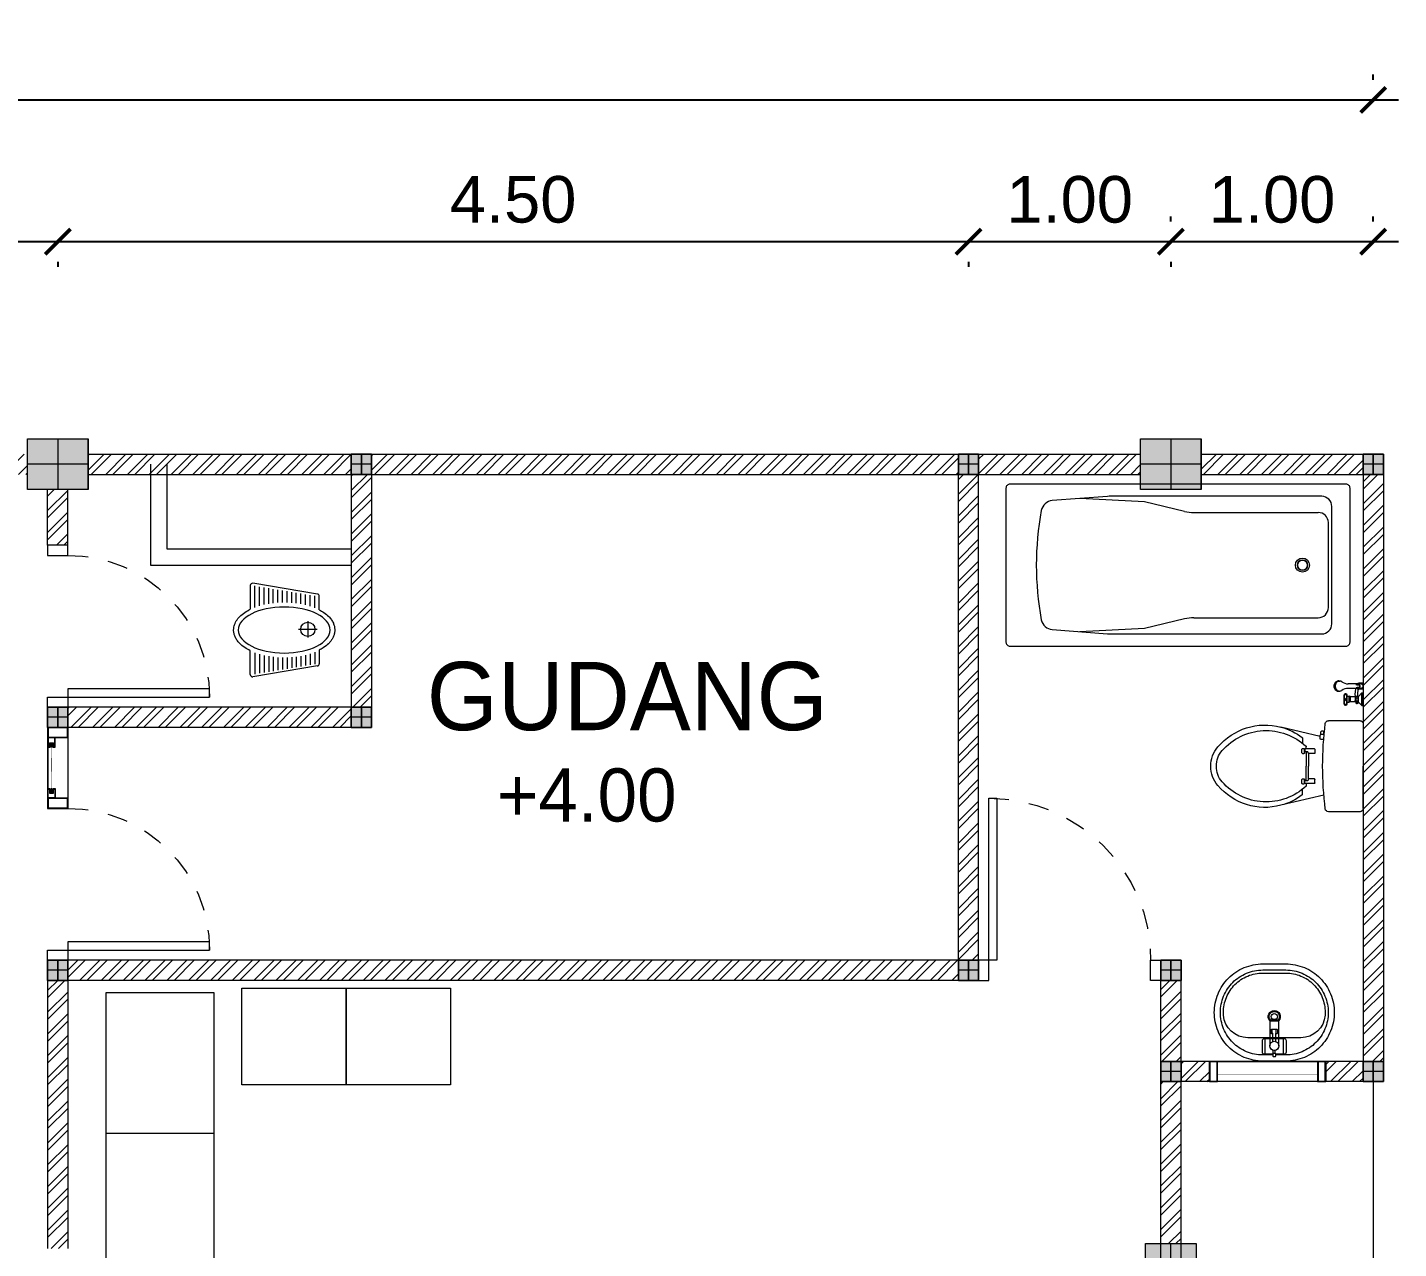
# Model space of a CAD drawing. Header units: millimetres. Extents: x -667 to -468, y -723 to -475.
# Drawn here: x -534.8 to -528.02, y -695.26 to -689.23 of the extents above; entities that cross this region are included whole.
import ezdxf

# ---------------------------------------------------------------- set-up
doc = ezdxf.new("R2010")
doc.units = ezdxf.units.MM
doc.linetypes.add('CENTER', pattern=[2, 1.25, -0.25, 0.25, -0.25])
doc.linetypes.add('HIDDEN', pattern=[0.375, 0.25, -0.125])
doc.layers.get('0').update_dxf_attribs({"lineweight": 9})
doc.layers.get('Defpoints').update_dxf_attribs({"lineweight": 0})
for name, color, linetype, lineweight in [('BLOCK', 231, 'Continuous', 5), ('COLUMN', 11, 'Continuous', 9), ('dinding', 36, 'Continuous', 9), ('DOOR', 6, 'Continuous', 5), ('FIX', 12, 'Continuous', 9), ('Furniture', 172, 'Continuous', 0), ('HIDDEN', 9, 'HIDDEN', 5), ('NOTASI', 250, 'Continuous', 5), ('pintu', 6, 'Continuous', 5), ('TEXT', 26, 'Continuous', 5)]:
    doc.layers.add(name, color=color, linetype=linetype, lineweight=lineweight)
doc.styles.get("Standard").update_dxf_attribs({"font": 'arial.ttf'})
doc.dimstyles.new('Copy of 1-100', dxfattribs={"dimtxt": 0.23, "dimasz": 0.125, "dimexe": 0.125, "dimexo": 0.1, "dimgap": 0.09, "dimtad": 1, "dimtoh": 1, "dimzin": 0, "dimdsep": 46, "dimtxsty": 'Standard', "dimblk": 'ARCHTICK', "dimcen": 0.09, "dimdle": 0.125, "dimclrt": 2, "dimadec": 0, "dimazin": 0, "dimtfac": 1, "dimtofl": 0, "dimtmove": 0, "dimatfit": 3, "dimldrblk": 'ARCHTICK', "dimfxl": 1, "dimtolj": 1, "dimtzin": 0, "dimarcsym": 0})
pattern_1 = [(45, (113.00251, -159.11501), (-0.053881537, 0.053881537), []), (45, (113.038434, -159.11501), (-0.053881537, 0.053881537), [])]

# ---------------------------------------------------------------- blocks, each defined once
blk = doc.blocks.new('FFFF')
at = {"layer": 'NOTASI', "ltscale": 0.01}
h = blk.add_hatch(color=256, dxfattribs=at)
h.paths.add_polyline_path([(-508.3704, -250.991), (-508.4954, -250.991), (-508.4954, -251.141), (-508.3704, -251.141)])
h.paths.add_polyline_path([(-508.3704, -251.141), (-508.4954, -251.141), (-508.4954, -251.291), (-508.3704, -251.291)])
h.paths.add_polyline_path([(-508.4954, -251.141), (-508.6204, -251.141), (-508.6204, -251.291), (-508.4954, -251.291)])
h.paths.add_polyline_path([(-508.4954, -250.991), (-508.6204, -250.991), (-508.6204, -251.141), (-508.4954, -251.141)])
at = {"ltscale": 0.01}
for p, q in [((-508.3704, -250.991), (-508.6204, -250.991)), ((-508.4954, -250.991), (-508.4954, -251.291)), ((-508.6204, -251.141), (-508.3704, -251.141))]:
    blk.add_line(p, q, dxfattribs=at)
blk.add_lwpolyline([(-508.6204, -250.991), (-508.3704, -250.991), (-508.3704, -251.291), (-508.6204, -251.291)], close=True, dxfattribs=at)
blk = doc.blocks.new('32')
at = {"layer": 'NOTASI'}
h = blk.add_hatch(color=256, dxfattribs=at)
h.paths.add_polyline_path([(2106.8221, 191.4695), (2106.7721, 191.4695), (2106.7721, 191.4195), (2106.8221, 191.4195)])
h.paths.add_polyline_path([(2106.8721, 191.4695), (2106.8221, 191.4695), (2106.8221, 191.4195), (2106.8721, 191.4195)])
h.paths.add_polyline_path([(2106.8721, 191.4195), (2106.8221, 191.4195), (2106.8221, 191.3695), (2106.8721, 191.3695)])
h.paths.add_polyline_path([(2106.8221, 191.4195), (2106.7721, 191.4195), (2106.7721, 191.3695), (2106.8221, 191.3695)])
at = {"layer": 'BLOCK'}
for p, q in [((2106.8221, 191.4695), (2106.8221, 191.3695)), ((2106.7721, 191.4195), (2106.8721, 191.4195))]:
    blk.add_line(p, q, dxfattribs=at)
blk.add_lwpolyline([(2106.8721, 191.4695), (2106.7721, 191.4695), (2106.7721, 191.3695), (2106.8721, 191.3695)], close=True, dxfattribs=at)
blk = doc.blocks.new('L851')
at = {"layer": 'FIX'}
for p, q in [((0.075, 0.045), (0.15, 0.045)), ((0.0775, 0.005), (0.0931, 0.005)), ((0.075, -0.045), (0.15, -0.045))]:
    blk.add_line(p, q, dxfattribs=at)
for points in [[(0.52, 0), (0.52, 0.057, 0.098726), (0.5017, 0.1486, 0.098588), (0.4497, 0.2263, 0.098394), (0.3719, 0.2781, 0.098257), (0.28, 0.2964, 0.098257), (0.1881, 0.2781, 0.098394), (0.1103, 0.2263, 0.098588), (0.0583, 0.1486, 0.098726), (0.04, 0.057), (0.04, 0), (0.04, -0.057, 0.098726), (0.0583, -0.1486, 0.098588), (0.1103, -0.2263, 0.098394), (0.1881, -0.2781, 0.098257), (0.28, -0.2964, 0.098257), (0.3719, -0.2781, 0.098394), (0.4497, -0.2263, 0.098588), (0.5017, -0.1486, 0.098726), (0.52, -0.057)], [(0.155, 0), (0.155, -0.1312, 0.394963), (0.2671, -0.2509, 0.016544), (0.28, -0.2514, 0.098257), (0.3547, -0.2365, 0.098394), (0.4179, -0.1944, 0.098588), (0.4602, -0.1313, 0.098726), (0.475, -0.057), (0.475, 0), (0.475, 0.057, 0.098726), (0.4602, 0.1313, 0.098588), (0.4179, 0.1944, 0.098394), (0.3547, 0.2365, 0.098257), (0.28, 0.2514, 0.016544), (0.2671, 0.2509, 0.394963), (0.155, 0.1312)], [(0.0625, 0.0045, -0.414214), (0.0655, 0.0075), (0.0745, 0.0075, -0.414214), (0.0775, 0.0045), (0.0775, 0), (0.0775, -0.0045, -0.414214), (0.0745, -0.0075), (0.0655, -0.0075, -0.414214), (0.0625, -0.0045), (0.0625, 0)], [(0.1375, 0, 1), (0.0925, 0, 1)], [(0.245, 0, 1), (0.275, 0, 1)]]:
    blk.add_lwpolyline(points, format="xyb", close=True, dxfattribs=at)
for points in [[(0.07, -0.0075), (0.07, -0.057, 0.098726), (0.086, -0.1371, 0.098588), (0.1315, -0.205, 0.098394), (0.1996, -0.2504, 0.098257), (0.28, -0.2664, 0.098257), (0.3604, -0.2504, 0.098394), (0.4285, -0.205, 0.098588), (0.474, -0.1371, 0.098726), (0.49, -0.057), (0.49, 0), (0.49, 0.057, 0.098726), (0.474, 0.1371, 0.098588), (0.4285, 0.205, 0.098394), (0.3604, 0.2504, 0.098257), (0.28, 0.2664, 0.098257), (0.1996, 0.2504, 0.098394), (0.1315, 0.205, 0.098588), (0.086, 0.1371, 0.098726), (0.07, 0.057), (0.07, 0.0075)], [(0.075, 0.0075), (0.075, 0.05, -0.414214), (0.085, 0.06), (0.14, 0.06, -0.414214), (0.15, 0.05), (0.15, 0), (0.15, -0.05, -0.414214), (0.14, -0.06), (0.085, -0.06, -0.414214), (0.075, -0.05), (0.075, -0.0075)], [(0.1362, 0.0075), (0.1755, 0.0075, 0.414214), (0.1775, 0.0095), (0.1775, 0.01), (0.1975, 0.01)], [(0.175, -0.0075), (0.175, -0.012, 0.414214), (0.178, -0.015), (0.1945, -0.015, 0.414214), (0.1975, -0.012), (0.1975, 0), (0.1975, 0.012, 0.414214), (0.1945, 0.015), (0.178, 0.015, 0.414214), (0.175, 0.012), (0.175, 0.0075)], [(0.2402, -0.0225, 0.645751), (0.29, 0, 0.645751), (0.2402, 0.0225, 0.645751)], [(0.2425, -0.0179, 0.664568), (0.285, 0, 0.664568), (0.2425, 0.0179, 0.664568)], [(0.1362, -0.0075), (0.1755, -0.0075, -0.414214), (0.1775, -0.0095), (0.1775, -0.01), (0.1975, -0.01)]]:
    blk.add_lwpolyline(points, format="xyb", dxfattribs=at)
for points in [[(0.115, 0.0225), (0.2425, 0.0225), (0.2425, 0), (0.2425, -0.0225), (0.115, -0.0225)], [(0.2375, 0.0225), (0.2375, 0), (0.2375, -0.0225)], [(0.0775, -0.005), (0.0931, -0.005)]]:
    blk.add_lwpolyline(points, dxfattribs=at)
blk = doc.blocks.new('CLOSET')
at = {"linetype": 'Continuous'}
for p, q in [((0, 209.2), (0, 0)), ((15.3, 224.5), (171.6, 224.5)), ((192.9, 156.1), (209, 156.1)), ((195.1, 170.5), (195.1, 156.1)), ((198.1, 173.6), (205.1, 173.6)), ((208.2, 156.1), (208.2, 170.5)), ((212.1, 146.5), (406, 193)), ((212.1, 134.5), (212.1, 153.1)), ((299.3, 138.8), (299.3, 113.4)), ((195, 131.4), (209, 131.4)), ((237.9, 82.2), (237.9, 65.6)), ((241, 85.3), (288.1, 85.3)), ((269.9, 62.5), (273.1, 71.3)), ((273.1, 71.3), (288.1, 71.3)), ((280.8, 85.3), (280.8, 96.1)), ((280.8, 71.3), (280.8, 0)), ((288.1, 85.3), (288.1, 71.3)), ((0, -209.2), (0, 0)), ((241, 62.5), (269.9, 62.5)), ((269.9, 62.5), (269.9, 0)), ((269.9, -62.5), (269.9, 0)), ((280.8, -71.3), (280.8, 0)), ((237.9, -82.2), (237.9, -65.6)), ((241, -62.5), (269.9, -62.5)), ((269.9, -62.5), (273.1, -71.3)), ((241, -85.3), (288.1, -85.3)), ((273.1, -71.3), (288.1, -71.3)), ((280.8, -85.3), (280.8, -96.1)), ((288.1, -85.3), (288.1, -71.3)), ((299.3, -138.8), (299.3, -113.4)), ((194.1, -142.2), (406, -193)), ((15.3, -224.5), (171.6, -224.5))]:
    blk.add_line(p, q, dxfattribs=at)
for p, q in [((289.3, 65.5), (289.3, 84.5)), ((299.3, 87.5), (292.3, 87.5)), ((302.3, 65.5), (302.3, 84.5)), ((299.3, 62.5), (292.3, 62.5)), ((289.3, -84.5), (289.3, -65.5)), ((299.3, -62.5), (292.3, -62.5)), ((302.3, -84.5), (302.3, -65.5)), ((299.3, -87.5), (292.3, -87.5))]:
    blk.add_line(p, q)
for centre, radius, start, end in [((15.3, 209.2), 15.3, 90, 180), ((171.6, 209.2), 15.3, 7.27862, 90), ((-1434.7, 4), 1634.6, 359.8599, 7.27862), ((484.4, -100.2), 303.5, 40.02546, 104.97862), ((198.1, 170.5), 3.06, 90, 180), ((205.1, 170.5), 3.06, 0, 90), ((209, 153.1), 3.06, 0, 90), ((478.6, -112.2), 288.2, 40.98511, 133.08263), ((302.3, 138.8), 3.06, 127.30507, 180), ((484.4, -100.2), 303.5, 104.97862, 127.30507), ((209, 134.5), 3.06, 270, 0), ((241, 82.2), 3.06, 90, 180), ((283.8, 96.1), 3.06, 133.08263, 180), ((611.6, 1.7), 113.1, 359.13482, 41.64408), ((611.6, 1.7), 140.6, 359.30427, 41.57751), ((-1434.7, -4), 1634.6, 352.72138, 0.1401), ((241, 65.6), 3.06, 180, 270), ((241, -65.6), 3.06, 90, 180), ((611.6, -1.7), 113.1, 318.35592, 0.86518), ((611.6, -1.7), 140.6, 318.42249, 0.69573), ((241, -82.2), 3.06, 180, 270), ((283.8, -96.1), 3.06, 180, 226.91737), ((478.6, 112.2), 288.2, 226.91737, 319.01489), ((484.4, 100.2), 303.5, 255.02138, 319.97454), ((302.3, -138.8), 3.06, 180, 232.69493), ((484.4, 100.2), 303.5, 232.69493, 255.02138), ((15.3, -209.2), 15.3, 180, 270), ((171.6, -209.2), 15.3, 270, 352.72138)]:
    blk.add_arc(centre, radius, start, end, dxfattribs=at)
for centre, start, end in [((292.3, 84.5), 90, 180), ((299.3, 84.5), 0, 90), ((292.3, 65.5), 180, 270), ((299.3, 65.5), 270, 0), ((292.3, -65.5), 90, 180), ((299.3, -65.5), 360, 90), ((292.3, -84.5), 180, 270), ((299.3, -84.5), 270, 0)]:
    blk.add_arc(centre, 3, start, end)
blk = doc.blocks.new('JETSPRAY')
for p, q in [((-120.5, 91.7), (-123.2, 91.7)), ((-120.5, 89.9), (-115.9, 89.9)), ((-29.4, 70.3), (-33.8, 71.9)), ((-21, 70.3), (-29.4, 70.3)), ((0, 79.2), (-21.8, 78.9)), ((0, 50.7), (0, 79.2)), ((-120.5, 38.3), (-123.2, 38.3)), ((-120.5, 40.1), (-115.9, 40.1)), ((-94.2, -24), (-94.2, 21.8)), ((-94.2, 0.6), (-79.7, 0.6)), ((-93.1, 25.1), (-80.8, 25.1)), ((-85, 27.2), (-88.9, 27.2)), ((-79.7, -24), (-79.7, 21.8)), ((-79.7, 14.7), (-69.5, 14.7)), ((-65, 13.3), (-69.5, 14.7)), ((-69.5, -14.7), (-69.5, 14.7)), ((-65, -13.3), (-65, 13.3)), ((-64.3, 12.5), (-65, 12.5)), ((-37.6, 12.5), (-64.3, 12.5)), ((-64.3, 12.5), (-64.3, -12.5)), ((-37.6, -11.6), (-37.6, 12.5)), ((-34.7, 14.7), (-37.4, 12.5)), ((-37.4, -12.5), (-37.4, 12.5)), ((-34.7, 14.7), (-26.1, 14.7)), ((-34.7, 7.1), (-26.1, 7.1)), ((-29.4, 58.2), (-33.8, 56.6)), ((-21, 58.2), (-29.4, 58.2)), ((-26.1, 14.7), (-23.4, 12.5)), ((-23.4, -12.5), (-23.4, 12.5)), ((-5.8, 31.1), (-23.1, 14.2)), ((-23.1, -14.2), (-23.1, 14.2)), ((0, 50.7), (-21.8, 50.4)), ((-5.8, -31.1), (-5.8, 31.1)), ((-5.8, 31.1), (0, 31.1)), ((0, -31.1), (0, 31.1)), ((-94.2, -2.8), (-79.7, -2.8)), ((-93.1, -27.4), (-80.8, -27.4)), ((-85, -29.4), (-88.9, -29.4)), ((-79.7, -14.7), (-69.5, -14.7)), ((-65, -13.3), (-69.5, -14.7)), ((-64.3, -12.5), (-65, -12.5)), ((-37.6, -12.5), (-64.3, -12.5)), ((-42.1, -9.9), (-42.1, -12.5)), ((-38.6, -2), (-41.6, -7.9)), ((-37.6, -11.6), (-38.1, -12.5)), ((-37.4, -11.4), (-37.6, -11.4)), ((-34.7, -14.7), (-37.4, -12.5)), ((-34.7, -7.1), (-26.1, -7.1)), ((-34.7, -14.7), (-26.1, -14.7)), ((-26.1, -14.7), (-23.4, -12.5)), ((-5.8, -31.1), (-23.1, -14.2)), ((-5.8, -31.1), (0, -31.1))]:
    blk.add_line(p, q)
for points in [[(-143, 65, -0.064412), (-141.8, 74.4, -0.077312), (-138.6, 81.6, -0.107169), (-133.4, 86.9, -0.038324), (-132.1, 87.6, -0.145469)], [(-123.2, 38.3, -0.145886), (-129.2, 40.1, -0.107164), (-135.2, 46.1, -0.077127), (-138.7, 54.3, -0.064192), (-140.1, 65, -0.064192), (-138.7, 75.7, -0.077127), (-135.2, 83.9, -0.107164), (-129.2, 89.9, -0.145886), (-123.2, 91.7, -0.145886)], [(-114.3, 40.2, -0.002693), (-114.5, 40.1, -0.145886), (-120.5, 38.3, -0.145886), (-126.5, 40.1, -0.107164), (-132.4, 46.1, -0.077127), (-136, 54.3, -0.064192), (-137.4, 65, -0.064192), (-136, 75.7, -0.077127), (-132.4, 83.9, -0.107164), (-126.5, 89.9, -0.145886), (-120.5, 91.7, -0.145886)], [(-136.2, 65, -0.064192), (-134.9, 74.9, -0.077127), (-131.6, 82.6, -0.107164), (-126.1, 88.2, -0.145886), (-120.5, 89.9, -0.145886)], [(-120.5, 91.7, -0.145886), (-114.5, 89.9, -0.002693), (-114.3, 89.8, -0.077127)], [(-26.6, 75.6, -0.102505), (-22.4, 74.8, -0.100064), (-18.9, 72.3, -0.096795), (-16.5, 68.6, -0.094604), (-15.7, 64.2, -0.094604), (-16.5, 59.9, -0.096795), (-18.9, 56.2, -0.100064), (-22.4, 53.7, -0.102505), (-26.6, 52.9, -0.102505)], [(-10.6, 76.4, -0.925586), (-12.7, 53.6, -0.925586)], [(-132.1, 42.4, -0.038324), (-133.4, 43.1, -0.107169), (-138.6, 48.4, -0.077312), (-141.8, 55.6, -0.064412), (-143, 65, -0.064412)], [(-120.5, 40.1, -0.145886), (-126.1, 41.8, -0.107164), (-131.6, 47.4, -0.077127), (-134.9, 55, -0.064192), (-136.2, 65, -0.064192)]]:
    blk.add_lwpolyline(points, format="xyb")
for points in [[(-10.6, 76.4), (-73.4, 76.4)], [(-12.4, 53.6), (-73.4, 53.6)], [(-38.2, 12.5), (-38.2, 13.2), (-38.5, 15.5), (-38.6, 17.8), (-38.8, 20.2), (-38.8, 22.7), (-38.8, 25.2), (-38.8, 27.7), (-38.7, 30.4), (-38.5, 33.1), (-38.3, 35.8), (-38, 38.5), (-37.7, 41.2), (-37.4, 43.9), (-37, 46.6), (-36.6, 49.1), (-36.2, 51.5), (-35.8, 53.6)], [(-25.9, 14.5), (-26.1, 16.6), (-26.2, 18.7), (-26.4, 20.8), (-26.4, 23), (-26.4, 25.2), (-26.4, 27.5), (-26.3, 29.9), (-26.1, 32.3), (-25.9, 34.8), (-25.7, 37.3), (-25.4, 39.7), (-25.1, 42.2), (-24.8, 44.6), (-24.4, 46.9), (-24, 49.1), (-23.6, 51.2), (-23.1, 53.2), (-23, 53.6)]]:
    blk.add_lwpolyline(points)
for points in [[(-87, 25.1, -0.202924), (-85.4, 24.5, -0.097322), (-83.5, 21.5, -0.054318), (-82.4, 17.9, -0.041236), (-82, 12.8, -0.041236), (-82.4, 7.8, -0.054318), (-83.5, 4.2, -0.097322), (-85.4, 1.2, -0.202924), (-87, 0.6, -0.202924), (-88.5, 1.2, -0.097322), (-90.4, 4.2, -0.054318), (-91.5, 7.8, -0.041236), (-91.9, 12.8, -0.041236), (-91.5, 17.9, -0.054318), (-90.4, 21.5, -0.097322), (-88.5, 24.5, -0.202924)], [(-87, -2.8, -0.202924), (-85.4, -3.4, -0.097322), (-83.5, -6.4, -0.054318), (-82.4, -10, -0.041236), (-82, -15.1, -0.041236), (-82.4, -20.1, -0.054318), (-83.5, -23.8, -0.097322), (-85.4, -26.7, -0.202924), (-87, -27.4, -0.202924), (-88.5, -26.7, -0.097322), (-90.4, -23.8, -0.054318), (-91.5, -20.1, -0.041236), (-91.9, -15.1, -0.041236), (-91.5, -10, -0.054318), (-90.4, -6.4, -0.097322), (-88.5, -3.4, -0.202924)]]:
    blk.add_lwpolyline(points, format="xyb", close=True)
for centre, radius, start, end in [((-116.7, 70.2), 19.7, 55.61146, 87.77719), ((-72.9, 134.2), 57.8, 235.61146, 269.52278), ((-21.8, 64.2), 14.2, 126.8699, 147.48639), ((-24.3, 64.2), 9.34, 224.9991, 135.0009), ((-21.8, 64.2), 14.2, 90.79268, 126.8699), ((-24.3, 64.2), 7.92, 229.8221, 130.1779), ((-18, 64.2), 6.76, 105.53308, 116.52535), ((-116.7, 59.8), 19.7, 272.22281, 304.38854), ((-72.9, -4.2), 57.8, 90.47722, 124.38854), ((-88.9, 21.8), 5.34, 90, 180), ((-85, 21.8), 5.34, 0, 90), ((-46.5, 2), 8.9, 332.9015, 0), ((-31.6, 10.9), 4.91, 129.59775, 230.40225), ((-21.4, 0), 15.1, 151.92751, 208.07249), ((-21.8, 64.2), 14.2, 212.51361, 233.1301), ((-21.8, 64.2), 14.2, 233.1301, 269.20732), ((-29.2, 10.9), 4.91, 309.59775, 50.40225), ((-39.4, 0), 15.1, 331.92751, 28.07249), ((-18, 64.2), 6.76, 243.47465, 254.46692), ((-88.9, -24), 5.34, 180, 270), ((-85, -24), 5.34, 270, 0), ((-37.6, -9.9), 4.45, 152.9015, 180), ((-31.6, -10.9), 4.91, 129.59775, 230.40225), ((-4.3, -17.3), 31.9, 173.35528, 181.94997), ((-30.3, -14.1), 7.22, 216.13456, 336.12341), ((-29.2, -10.9), 4.91, 309.59775, 50.40225), ((-45.2, -16.9), 21.5, 359.48344, 10.25006)]:
    blk.add_arc(centre, radius, start, end)
blk = doc.blocks.new('rtg')
for p, q in [((539.1709, 41.7008), (538.7509, 41.7008)), ((538.7009, 41.0369), (538.7009, 41.6508)), ((539.2209, 41.0369), (539.2209, 41.6508)), ((538.6952, 40.9898), (538.6474, 40.793)), ((539.2265, 40.9898), (539.2743, 40.793)), ((538.6474, 40.793), (538.6318, 40.4737)), ((539.2743, 40.793), (539.2899, 40.4737))]:
    blk.add_line(p, q)
for points in [[(539.3609, 41.7879, 0.414214), (539.3409, 41.8079), (538.5809, 41.8079, 0.414214), (538.5609, 41.7879), (538.5609, 40.1279, 0.414214), (538.5809, 40.1079), (539.3409, 40.1079, 0.414214), (539.3609, 40.1279)], [(539.3009, 40.6255), (539.3009, 41.6679, 0.414214), (539.2509, 41.7179), (538.6709, 41.7179, 0.414214), (538.6209, 41.6679), (538.6209, 40.6255, 0.018977), (538.6214, 40.6103), (538.6422, 40.337, 0.340389), (538.6911, 40.2826, 0.091529), (539.2306, 40.2826, 0.340389), (539.2795, 40.337), (539.3003, 40.6103, 0.018977)], [(538.9259, 41.5729, -1), (538.9959, 41.5729, -1)], [(538.9859, 41.5729, 1), (538.9359, 41.5729, 1)], [(538.9359, 41.5729, -1), (538.9859, 41.5729, -1)]]:
    blk.add_lwpolyline(points, format="xyb", close=True)
for radius in [0.035, 0.025]:
    blk.add_circle((538.9609, 41.5729), radius)
for centre, radius, start, end in [((538.7509, 41.6508), 0.05, 90, 180), ((539.1709, 41.6508), 0.05, 0, 90), ((538.5009, 41.0369), 0.2, 346.35413, 0), ((538.5009, 41.0369), 0.2, 346.35413, 0), ((539.4209, 41.0369), 0.2, 180, 193.64587)]:
    blk.add_arc(centre, radius, start, end)
blk = doc.blocks.new('*U614')
for points in [[(81823.4, 24533.4), (81823.4, 25333.4), (81783.4, 25333.4), (81783.4, 24533.4)], [(80973.4, 24433.4), (81023.4, 24433.4), (81023.4, 24533.4), (80973.4, 24533.4)], [(81823.4, 24533.4), (81873.4, 24533.4), (81873.4, 24433.4), (81823.4, 24433.4)]]:
    blk.add_lwpolyline(points, close=True)
at = {"layer": 'HIDDEN'}
blk.add_arc((81823.4, 24533.4), 800, 90, 180, dxfattribs=at)
blk = doc.blocks.new('*U566')
for points in [[(81073.4, 24533.4), (81123.4, 24533.4), (81123.4, 24433.4), (81073.4, 24433.4)], [(81823.4, 24433.4), (81873.4, 24433.4), (81873.4, 24533.4), (81823.4, 24533.4)], [(81823.4, 24433.4), (81823.4, 23733.4), (81783.4, 23733.4), (81783.4, 24433.4)]]:
    blk.add_lwpolyline(points, close=True)
at = {"layer": 'HIDDEN'}
blk.add_arc((81823.4, 24433.4), 700, 180, 270, dxfattribs=at)
blk = doc.blocks.new('e')
for p, q in [((208.4876, -86.9222), (208.8058, -86.8692)), ((208.569, -86.971), (208.569, -86.9202)), ((208.5917, -86.9674), (208.5917, -86.9164)), ((208.6144, -86.9651), (208.6144, -86.9126)), ((208.6372, -86.9639), (208.6372, -86.9088)), ((208.6599, -86.9637), (208.6599, -86.905)), ((208.6826, -86.9647), (208.6826, -86.9012)), ((208.7054, -86.9668), (208.7054, -86.8974)), ((208.7281, -86.97), (208.7281, -86.8936)), ((208.7508, -86.9745), (208.7508, -86.8899)), ((208.7735, -86.9806), (208.7735, -86.8861)), ((208.7963, -86.988), (208.7963, -86.8823)), ((208.819, -86.8804), (208.819, -86.9977)), ((208.4781, -87.0005), (208.4781, -86.9334)), ((208.5008, -86.9902), (208.5008, -86.9315)), ((208.5235, -86.9822), (208.5235, -86.9277)), ((208.5463, -86.9758), (208.5463, -86.9239)), ((208.4781, -87.1995), (208.4781, -87.2666)), ((208.5008, -87.2098), (208.5008, -87.2685)), ((208.5235, -87.2178), (208.5235, -87.2723)), ((208.5463, -87.2242), (208.5463, -87.2761)), ((208.569, -87.229), (208.569, -87.2798)), ((208.5917, -87.2326), (208.5917, -87.2836)), ((208.6144, -87.2349), (208.6144, -87.2874)), ((208.6372, -87.2361), (208.6372, -87.2912)), ((208.6599, -87.2363), (208.6599, -87.295)), ((208.6826, -87.2353), (208.6826, -87.2988)), ((208.7054, -87.2332), (208.7054, -87.3026)), ((208.7281, -87.23), (208.7281, -87.3064)), ((208.7508, -87.2255), (208.7508, -87.3101)), ((208.7735, -87.2194), (208.7735, -87.3139)), ((208.7963, -87.212), (208.7963, -87.3177)), ((208.819, -87.3196), (208.819, -87.2023)), ((208.4876, -87.2778), (208.8058, -87.3308))]:
    blk.add_line(p, q)
for centre, start, end in [((208.4894, -86.9334), 99.46232, 180), ((208.8076, -86.8804), 0, 99.46232), ((208.4894, -87.2666), 180, 260.53768), ((208.8076, -87.3196), 260.53768, 0)]:
    blk.add_arc(centre, 0.0114, start, end)
at = {"extrusion": (0, 0, -1)}
blk.add_ellipse((208.6514, -87.1), major_axis=(-0.2273, 0), ratio=0.5, start_param=3.141593, end_param=9.424778, dxfattribs=at)
for points, knots in [([(208.4781, -87.1995), (208.4701, -87.1954), (208.4626, -87.1909), (208.4467, -87.1801), (208.4387, -87.1736), (208.4267, -87.1616), (208.4223, -87.1563), (208.4145, -87.1453), (208.4112, -87.1395), (208.4065, -87.1287), (208.4048, -87.1238), (208.4024, -87.1136), (208.4016, -87.1085), (208.4012, -87.0981), (208.4015, -87.0929), (208.4031, -87.0826), (208.4044, -87.0776), (208.4079, -87.0677), (208.4101, -87.0629), (208.4153, -87.0536), (208.4183, -87.0492), (208.4249, -87.0406), (208.4286, -87.0364), (208.4402, -87.025), (208.4489, -87.0182), (208.4647, -87.0079), (208.4712, -87.0041), (208.4781, -87.0005)], [8.653065, 8.653065, 8.653065, 8.653065, 8.790224, 8.790224, 8.964083, 8.964083, 9.08625, 9.08625, 9.208417, 9.208417, 9.306285, 9.306285, 9.404152, 9.404152, 9.50202, 9.50202, 9.599888, 9.599888, 9.697756, 9.697756, 9.795624, 9.795624, 9.893492, 9.893492, 10.078458, 10.078458, 10.19649, 10.19649, 10.19649, 10.19649]), ([(208.819, -86.9977), (208.8289, -87.0025), (208.8381, -87.0077), (208.8561, -87.0198), (208.8646, -87.0268), (208.8767, -87.0393), (208.8811, -87.0445), (208.8886, -87.0553), (208.8918, -87.061), (208.8964, -87.0717), (208.8981, -87.0767), (208.9004, -87.0868), (208.9011, -87.092), (208.9013, -87.0981), (208.9014, -87.0991), (208.9014, -87.1), (208.9014, -87.1045), (208.901, -87.1089), (208.8995, -87.1177), (208.8984, -87.1221), (208.8955, -87.1306), (208.8937, -87.1348), (208.8895, -87.1428), (208.8872, -87.1468), (208.8818, -87.1544), (208.8789, -87.158), (208.8692, -87.1689), (208.8616, -87.1757), (208.8447, -87.1882), (208.8353, -87.1939), (208.8232, -87.2002), (208.8211, -87.2013), (208.819, -87.2023)], [5.479622, 5.479622, 5.479622, 5.479622, 5.644933, 5.644933, 5.829898, 5.829898, 5.949882, 5.949882, 6.069866, 6.069866, 6.167624, 6.167624, 6.265382, 6.265382, 6.283185, 6.283185, 6.283185, 6.367331, 6.367331, 6.451477, 6.451477, 6.535622, 6.535622, 6.619768, 6.619768, 6.703914, 6.703914, 6.877773, 6.877773, 7.051632, 7.051632, 7.086748, 7.086748, 7.086748, 7.086748])]:
    blk.add_open_spline(points, degree=3, knots=knots)
at = {"layer": 'Furniture'}
for points in [[(208.4881, -87.1033), (208.5811, -87.1033)], [(208.5346, -87.144), (208.5346, -87.0627)]]:
    blk.add_lwpolyline(points, dxfattribs=at)
blk.add_circle((208.5346, -87.1033), 0.0352, dxfattribs=at)
blk = doc.blocks.new('FGRREE')
h = blk.add_hatch()
h.set_pattern_fill('ANSI31', color=30, scale=0.02, angle=-270, style=0)
h.set_pattern_definition([(315, (-2744.3127359, 687.6925603), (0.0017677669529, 0.0017677669529), [])])
h.paths.add_polyline_path([(-685.4923, -507.0816), (-685.4923, -507.0836, -0.354282), (-685.4893, -507.0856), (-685.4893, -507.0656), (-685.4973, -507.0656), (-685.4973, -507.0816)])
h.paths.add_polyline_path([(-685.4813, -507.0656), (-685.4893, -507.0656), (-685.4893, -507.0856, -0.354282), (-685.4863, -507.0836), (-685.4863, -507.0816), (-685.4813, -507.0816)])
h = blk.add_hatch()
h.set_pattern_fill('ANSI31', color=30, scale=0.02, angle=-270, style=0)
h.set_pattern_definition([(45, (-2744.3127359, -1702.0687045), (0.0017677669529, -0.0017677669529), [])])
h.paths.add_polyline_path([(-685.4923, -507.2946), (-685.4923, -507.2926, 0.354282), (-685.4893, -507.2906), (-685.4893, -507.3106), (-685.4973, -507.3106), (-685.4973, -507.2946)])
h.paths.add_polyline_path([(-685.4813, -507.3106), (-685.4893, -507.3106), (-685.4893, -507.2906, 0.354282), (-685.4863, -507.2926), (-685.4863, -507.2946), (-685.4813, -507.2946)])
for points in [[(-685.408, -507.0381), (-685.408, -506.9881), (-685.508, -506.9881), (-685.508, -507.0381)], [(-685.408, -506.9881), (-685.408, -507.3881), (-685.508, -507.3881), (-685.508, -506.9881)], [(-685.41, -507.0361), (-685.41, -506.9901), (-685.506, -506.9901), (-685.506, -507.0361)], [(-685.4793, -507.0636), (-685.4793, -507.0836), (-685.4725, -507.0836), (-685.4725, -507.0401), (-685.506, -507.0401), (-685.506, -507.0836), (-685.4993, -507.0836), (-685.4993, -507.0636)], [(-685.4793, -507.3126), (-685.4793, -507.2926), (-685.4725, -507.2926), (-685.4725, -507.3361), (-685.506, -507.3361), (-685.506, -507.2926), (-685.4993, -507.2926), (-685.4993, -507.3126)], [(-685.408, -507.3881), (-685.408, -507.3381), (-685.508, -507.3381), (-685.508, -507.3881)], [(-685.41, -507.3861), (-685.41, -507.3401), (-685.506, -507.3401), (-685.506, -507.3861)]]:
    blk.add_lwpolyline(points, close=True)
for points in [[(-685.4833, -507.0836), (-685.4813, -507.0836), (-685.4863, -507.0836), (-685.4813, -507.0836), (-685.4813, -507.0856), (-685.4705, -507.0856), (-685.4705, -507.0381), (-685.508, -507.0381), (-685.508, -507.0856), (-685.4973, -507.0856), (-685.4973, -507.0836), (-685.4923, -507.0836), (-685.4973, -507.0836)], [(-685.4923, -507.0836), (-685.4923, -507.0816), (-685.4973, -507.0816), (-685.4973, -507.0656), (-685.4813, -507.0656), (-685.4813, -507.0816), (-685.4863, -507.0816), (-685.4863, -507.0836)], [(-685.4833, -507.2926), (-685.4813, -507.2926), (-685.4863, -507.2926), (-685.4813, -507.2926), (-685.4813, -507.2906), (-685.4705, -507.2906), (-685.4705, -507.3381), (-685.508, -507.3381), (-685.508, -507.2906), (-685.4973, -507.2906), (-685.4973, -507.2926), (-685.4923, -507.2926), (-685.4973, -507.2926)], [(-685.4923, -507.2926), (-685.4923, -507.2946), (-685.4973, -507.2946), (-685.4973, -507.3106), (-685.4813, -507.3106), (-685.4813, -507.2946), (-685.4863, -507.2946), (-685.4863, -507.2926)]]:
    blk.add_lwpolyline(points)
at = {"color": 20, "const_width": 0.002}
blk.add_lwpolyline([(-685.4893, -507.2946), (-685.4904, -507.084)], dxfattribs=at)
for centre, start, end in [((-685.492, -507.0864), 17.29325, 95.32663), ((-685.4866, -507.0864), 84.67337, 162.70675), ((-685.492, -507.2897), 264.67337, 342.70675), ((-685.4866, -507.2897), 197.29325, 275.32663)]:
    blk.add_arc(centre, 0.00286, start, end)
at = {"layer": 'dinding'}
for p, q in [((-685.508, -506.9881), (-685.508, -507.3381)), ((-685.408, -506.9881), (-685.408, -507.3381))]:
    blk.add_line(p, q, dxfattribs=at)
blk = doc.blocks.new('_ArchTick')
at = {"color": 0, "linetype": 'ByBlock', "const_width": 0.15}
blk.add_lwpolyline([(-0.5, -0.5), (0.5, 0.5)], dxfattribs=at)
blk = doc.blocks.new('*D1236')
at = {"layer": 'Defpoints', "color": 0}
for p in [(-546.1458, -689.5857), (-528.1458, -689.5857), (-528.1458, -689.5857)]:
    blk.add_point(p, dxfattribs=at)
at = {"layer": 'NOTASI', "color": 0, "lineweight": -2}
for p, q in [((-546.1458, -689.4857), (-546.1458, -689.4607)), ((-528.1458, -689.4857), (-528.1458, -689.4607)), ((-546.2708, -689.5857), (-528.0208, -689.5857))]:
    blk.add_line(p, q, dxfattribs=at)
at = {"layer": 'NOTASI', "color": 0, "lineweight": -2, "xscale": 0.125, "yscale": 0.125, "zscale": 0.125, "rotation": 180}
blk.add_blockref('_ArchTick', (-546.1458, -689.5857), dxfattribs=at)
at = {"layer": 'NOTASI', "color": 0, "lineweight": -2, "xscale": 0.125, "yscale": 0.125, "zscale": 0.125}
blk.add_blockref('_ArchTick', (-528.1458, -689.5857), dxfattribs=at)
at = {"layer": 'NOTASI', "color": 2, "insert": (-537.1458, -689.3782), "char_height": 0.23, "attachment_point": 5}
blk.add_mtext('\\A1;18.00', dxfattribs=at)
blk = doc.blocks.new('*D1240')
at = {"layer": 'Defpoints', "color": 0}
for p in [(-534.6458, -690.2857), (-530.1458, -690.2857), (-530.1458, -690.2857)]:
    blk.add_point(p, dxfattribs=at)
at = {"layer": 'NOTASI', "color": 0, "lineweight": -2}
for p, q in [((-534.7708, -690.2857), (-530.0208, -690.2857)), ((-534.6458, -690.3857), (-534.6458, -690.4107)), ((-530.1458, -690.3857), (-530.1458, -690.4107))]:
    blk.add_line(p, q, dxfattribs=at)
at = {"layer": 'NOTASI', "color": 0, "lineweight": -2, "xscale": 0.125, "yscale": 0.125, "zscale": 0.125, "rotation": 180}
blk.add_blockref('_ArchTick', (-534.6458, -690.2857), dxfattribs=at)
at = {"layer": 'NOTASI', "color": 0, "lineweight": -2, "xscale": 0.125, "yscale": 0.125, "zscale": 0.125}
blk.add_blockref('_ArchTick', (-530.1458, -690.2857), dxfattribs=at)
at = {"layer": 'NOTASI', "color": 2, "insert": (-532.3958, -690.0782), "char_height": 0.23, "attachment_point": 5}
blk.add_mtext('\\A1;4.50', dxfattribs=at)
blk = doc.blocks.new('*D1241')
at = {"layer": 'Defpoints', "color": 0}
for p in [(-530.1458, -690.2857), (-529.1458, -690.2857), (-529.1458, -690.2857)]:
    blk.add_point(p, dxfattribs=at)
at = {"layer": 'NOTASI', "color": 0, "lineweight": -2}
for p, q in [((-530.2708, -690.2857), (-529.0208, -690.2857)), ((-530.1458, -690.3857), (-530.1458, -690.4107)), ((-529.1458, -690.3857), (-529.1458, -690.4107))]:
    blk.add_line(p, q, dxfattribs=at)
at = {"layer": 'NOTASI', "color": 0, "lineweight": -2, "xscale": 0.125, "yscale": 0.125, "zscale": 0.125, "rotation": 180}
blk.add_blockref('_ArchTick', (-530.1458, -690.2857), dxfattribs=at)
at = {"layer": 'NOTASI', "color": 0, "lineweight": -2, "xscale": 0.125, "yscale": 0.125, "zscale": 0.125}
blk.add_blockref('_ArchTick', (-529.1458, -690.2857), dxfattribs=at)
at = {"layer": 'NOTASI', "color": 2, "insert": (-529.6458, -690.0782), "char_height": 0.23, "attachment_point": 5}
blk.add_mtext('\\A1;1.00', dxfattribs=at)
blk = doc.blocks.new('*D1242')
at = {"layer": 'Defpoints', "color": 0}
for p in [(-529.1458, -690.2857), (-528.1458, -690.2857), (-528.1458, -690.2857)]:
    blk.add_point(p, dxfattribs=at)
at = {"layer": 'NOTASI', "color": 0, "lineweight": -2}
for p, q in [((-529.1458, -690.1857), (-529.1458, -690.1607)), ((-528.1458, -690.1857), (-528.1458, -690.1607)), ((-529.2708, -690.2857), (-528.0208, -690.2857))]:
    blk.add_line(p, q, dxfattribs=at)
at = {"layer": 'NOTASI', "color": 0, "lineweight": -2, "xscale": 0.125, "yscale": 0.125, "zscale": 0.125, "rotation": 180}
blk.add_blockref('_ArchTick', (-529.1458, -690.2857), dxfattribs=at)
at = {"layer": 'NOTASI', "color": 0, "lineweight": -2, "xscale": 0.125, "yscale": 0.125, "zscale": 0.125}
blk.add_blockref('_ArchTick', (-528.1458, -690.2857), dxfattribs=at)
at = {"layer": 'NOTASI', "color": 2, "insert": (-528.6458, -690.0782), "char_height": 0.23, "attachment_point": 5}
blk.add_mtext('\\A1;1.00', dxfattribs=at)
blk = doc.blocks.new('*D1261')
at = {"layer": 'Defpoints', "color": 0}
for p in [(-535.6458, -690.2857), (-534.6458, -690.2857), (-534.6458, -690.2857)]:
    blk.add_point(p, dxfattribs=at)
at = {"layer": 'NOTASI', "color": 0, "lineweight": -2}
for p, q in [((-535.7708, -690.2857), (-534.5208, -690.2857)), ((-535.6458, -690.3857), (-535.6458, -690.4107)), ((-534.6458, -690.3857), (-534.6458, -690.4107))]:
    blk.add_line(p, q, dxfattribs=at)
at = {"layer": 'NOTASI', "color": 0, "lineweight": -2, "xscale": 0.125, "yscale": 0.125, "zscale": 0.125, "rotation": 180}
blk.add_blockref('_ArchTick', (-535.6458, -690.2857), dxfattribs=at)
at = {"layer": 'NOTASI', "color": 0, "lineweight": -2, "xscale": 0.125, "yscale": 0.125, "zscale": 0.125}
blk.add_blockref('_ArchTick', (-534.6458, -690.2857), dxfattribs=at)
at = {"layer": 'NOTASI', "color": 2, "insert": (-535.1458, -690.0782), "char_height": 0.23, "attachment_point": 5}
blk.add_mtext('\\A1;1.00', dxfattribs=at)
blk = doc.blocks.new('VFE')
for points in [[(-641.3645, -508.7381), (-641.3245, -508.7381), (-641.3245, -508.6381), (-641.3645, -508.6381)], [(-640.7895, -508.7381), (-641.3645, -508.7381), (-641.3645, -508.6381), (-640.7895, -508.6381)], [(-641.3265, -508.6401), (-641.3625, -508.6401), (-641.3625, -508.7361), (-641.3265, -508.7361)], [(-640.8295, -508.7381), (-640.7895, -508.7381), (-640.7895, -508.6381), (-640.8295, -508.6381)], [(-640.7915, -508.6401), (-640.8275, -508.6401), (-640.8275, -508.7361), (-640.7915, -508.7361)]]:
    blk.add_lwpolyline(points, close=True)
at = {"linetype": 'CENTER', "ltscale": 0.1, "const_width": 0.002}
blk.add_lwpolyline([(-641.3245, -508.7031), (-640.8295, -508.7031)], dxfattribs=at)

msp = doc.modelspace()

# ---------------------------------------------------------------- hatches: boundary and pattern name
at = {"layer": 'NOTASI'}
h = msp.add_hatch(dxfattribs=at)
h.set_pattern_fill('ANSI32', color=256, scale=0.008, style=0)
h.set_pattern_definition(pattern_1)
h.paths.add_polyline_path([(-536.9986, -691.3357), (-539.9958, -691.3357), (-539.9958, -691.4357), (-536.9986, -691.4357)])
h.paths.add_polyline_path([(-535.6958, -691.4178), (-535.6958, -691.3857), (-535.6958, -691.3357), (-536.9986, -691.3357), (-536.9986, -691.4357), (-535.7236, -691.4357)])
h.paths.add_polyline_path([(-534.7958, -691.3357), (-535.5958, -691.3357), (-535.5958, -691.4357), (-534.7958, -691.4357)])
h.paths.add_polyline_path([(-533.1958, -691.3357), (-534.4958, -691.3357), (-534.4958, -691.4357), (-533.1958, -691.4357)])
h = msp.add_hatch(dxfattribs=at)
h.set_pattern_fill('ANSI32', color=256, scale=0.008, style=0)
h.set_pattern_definition(pattern_1)
h.paths.add_polyline_path([(-530.1958, -691.3357), (-533.0958, -691.3357), (-533.0958, -691.4357), (-530.1958, -691.4357)])
h.paths.add_polyline_path([(-529.2958, -691.3357), (-530.0958, -691.3357), (-530.0958, -691.4357), (-529.2958, -691.4357)])
h.paths.add_polyline_path([(-528.1958, -691.3357), (-528.9958, -691.3357), (-528.9958, -691.4357), (-528.1958, -691.4357)])
h = msp.add_hatch(dxfattribs=at)
h.set_pattern_fill('ANSI32', color=256, scale=0.008, style=0)
h.set_pattern_definition(pattern_1)
h.paths.add_polyline_path([(-533.0958, -691.4357), (-533.1958, -691.4357), (-533.1958, -692.5857), (-533.0958, -692.5857)])
h.paths.add_polyline_path([(-533.1958, -692.5857), (-534.5958, -692.5857), (-534.5958, -692.6857), (-533.1958, -692.6857)])
h.paths.add_polyline_path([(-534.5958, -691.5107), (-534.6958, -691.5107), (-534.6958, -691.7857), (-534.5958, -691.7857)])
h = msp.add_hatch(dxfattribs=at)
h.set_pattern_fill('ANSI32', color=256, scale=0.008, style=0)
h.set_pattern_definition(pattern_1)
h.paths.add_polyline_path([(-528.0958, -691.4357), (-528.1958, -691.4357), (-528.1958, -694.3357), (-528.0958, -694.3357)])
h.paths.add_polyline_path([(-530.0958, -691.4357), (-530.1958, -691.4357), (-530.1958, -693.8357), (-530.0958, -693.8357)])
h = msp.add_hatch(dxfattribs=at)
h.set_pattern_fill('ANSI32', color=256, scale=0.008, style=0)
h.set_pattern_definition(pattern_1)
h.paths.add_polyline_path([(-530.1958, -693.8357), (-534.5958, -693.8357), (-534.5958, -693.9357), (-530.1958, -693.9357)])
h.paths.add_polyline_path([(-534.5958, -693.9357), (-534.6958, -693.9357), (-534.6958, -695.2607), (-534.5958, -695.2607)])
h = msp.add_hatch(dxfattribs=at)
h.set_pattern_fill('ANSI32', color=256, scale=0.008, style=0)
h.set_pattern_definition(pattern_1)
h.paths.add_polyline_path([(-528.1958, -694.3357), (-528.3808, -694.3357), (-528.3808, -694.4357), (-528.1958, -694.4357)])
h.paths.add_polyline_path([(-528.9558, -694.3357), (-529.0958, -694.3357), (-529.0958, -694.4357), (-528.9558, -694.4357)])
h.paths.add_polyline_path([(-529.0958, -693.9357), (-529.1958, -693.9357), (-529.1958, -694.3357), (-529.0958, -694.3357)])
h.paths.add_polyline_path([(-529.0958, -694.4357), (-529.1958, -694.4357), (-529.1958, -695.2357), (-529.0958, -695.2357)])

# ---------------------------------------------------------------- linework, layer by layer
at = {"layer": 'dinding'}
for p, q in [((-534.4958, -691.3357), (-529.2958, -691.3357)), ((-528.9958, -691.3357), (-528.0958, -691.3357)), ((-528.0958, -691.3357), (-528.0958, -694.4357)), ((-534.4958, -691.4357), (-529.2958, -691.4357)), ((-533.1958, -691.4357), (-533.1958, -692.5857)), ((-533.0958, -691.4357), (-533.0958, -692.6857)), ((-530.1958, -693.8357), (-530.1958, -691.4357)), ((-530.0958, -693.8357), (-530.0958, -691.4357)), ((-528.9958, -691.4357), (-528.1958, -691.4357)), ((-528.1958, -691.4357), (-528.1958, -694.3357)), ((-534.6958, -691.7857), (-534.6958, -691.5107)), ((-534.5958, -691.7857), (-534.5958, -691.5107)), ((-533.1958, -692.5857), (-534.5958, -692.5857)), ((-533.0958, -692.6857), (-534.5958, -692.6857)), ((-530.1958, -693.8357), (-534.5958, -693.8357)), ((-534.6958, -693.9357), (-534.6958, -695.2607)), ((-530.1958, -693.9357), (-534.5958, -693.9357)), ((-534.5958, -693.9357), (-534.5958, -695.2607)), ((-529.1958, -694.3357), (-529.1958, -693.9357)), ((-529.0958, -694.3357), (-529.0958, -693.9357)), ((-528.1958, -694.3357), (-529.0958, -694.3357)), ((-529.1958, -698.2357), (-529.1958, -694.4357)), ((-528.0958, -694.4357), (-529.0958, -694.4357)), ((-529.0958, -698.2357), (-529.0958, -694.4357))]:
    msp.add_line(p, q, dxfattribs=at)
at = {"layer": 'dinding', "ltscale": 0.01}
msp.add_line((-528.1458, -694.3857), (-528.1458, -711.3857), dxfattribs=at)
at = {"layer": 'Furniture', "ltscale": 0.6}
for p, q in [((-534.1858, -691.885), (-534.1858, -691.3857)), ((-534.1058, -691.805), (-534.1058, -691.3857)), ((-533.1958, -691.805), (-534.1058, -691.805)), ((-533.1958, -691.885), (-534.1858, -691.885))]:
    msp.add_line(p, q, dxfattribs=at)
at = {"layer": 'Furniture', "ltscale": 0.01}
for points in [[(-533.8731, -693.9977), (-534.4085, -693.9977), (-534.4085, -695.3866), (-533.8731, -695.3866)], [(-533.8731, -694.6922), (-534.4085, -694.6922), (-534.4085, -696.081), (-533.8731, -696.081)]]:
    msp.add_lwpolyline(points, close=True, dxfattribs=at)
at = {"layer": 'Furniture', "ltscale": 0.6}
for points in [[(-533.7362, -693.9745), (-533.2211, -693.9745), (-533.2211, -694.4524), (-533.7362, -694.4524)], [(-533.2211, -693.9745), (-532.706, -693.9745), (-532.706, -694.4524), (-533.2211, -694.4524)]]:
    msp.add_lwpolyline(points, close=True, dxfattribs=at)

# ---------------------------------------------------------------- block references
at = {"layer": 'COLUMN'}
for name, p, rotation in [('FFFF', (-283.5048, -1199.8811), 270), ('FFFF', (-278.0048, -1199.8811), 270), ('32', (-724.5653, 1415.4364), 270), ('32', (-721.5653, 1415.4364), 270), ('32', (-719.5653, 1415.4364), 270), ('32', (-726.0653, 1414.1864), 270), ('32', (-724.5653, 1414.1864), 270), ('32', (-726.0653, 1412.9364), 270), ('32', (-721.5653, 1412.9364), 270), ('32', (-720.5653, 1412.9364), 270), ('32', (-720.5653, 1412.4364), 270), ('32', (-719.5653, 1412.4364), 270), ('FFFF', (-1037.6412, -946.5267), 180)]:
    msp.add_blockref(name, p, dxfattribs=dict(at, rotation=rotation))
at = {"layer": 'COLUMN', "xscale": -1, "rotation": 270}
for p in [(-724.5653, -2798.2078), (-721.5653, -2798.2078), (-719.5653, -2798.2078), (-726.0653, -2799.4578), (-724.5653, -2799.4578), (-726.0653, -2800.7078), (-721.5653, -2800.7078), (-720.5653, -2800.7078), (-720.5653, -2801.2078), (-719.5653, -2801.2078)]:
    msp.add_blockref('32', p, dxfattribs=at)
at = {"layer": 'DOOR', "xscale": -0.0009999999999763531, "yscale": 0.0009999999999763531, "zscale": 0.0009999999999763531, "rotation": 90}
for p in [(-510.1624, -610.7123), (-510.1624, -611.9623)]:
    msp.add_blockref('*U566', p, dxfattribs=at)
at = {"layer": 'DOOR', "xscale": -0.0009999999999763531, "yscale": 0.0009999999999763531, "zscale": 0.0009999999999763531}
msp.add_blockref('*U614', (-448.2224, -718.369), dxfattribs=at)
at = {"layer": 'Furniture'}
for name, p, rotation in [('rtg', (-570.0686, -152.923), 270), ('e', (-324.8756, -779.3045), 180)]:
    msp.add_blockref(name, p, dxfattribs=dict(at, rotation=rotation))
for name, p, xscale, yscale, zscale in [('JETSPRAY', (-528.1958, -692.5468), 0.001, 0.001, 0.001), ('CLOSET', (-528.1958, -692.8775), -0.001000934205250815, 0.001000934206298552, 0.001000934205258241)]:
    msp.add_blockref(name, p, dxfattribs=dict(at, xscale=xscale, yscale=yscale, zscale=zscale))
at = {"layer": 'Furniture', "xscale": -1, "rotation": 270}
msp.add_blockref('L851', (-528.6348, -694.3742), dxfattribs=at)
at = {"layer": 'pintu'}
for name, p in [('FGRREE', (150.8123, -185.6976)), ('VFE', (112.4087, -185.6976))]:
    msp.add_blockref(name, p, dxfattribs=at)

# ---------------------------------------------------------------- texts
at = {"layer": 'TEXT', "insert": (-532.8222, -692.3619), "char_height": 0.3375, "width": 3.165478, "attachment_point": 1}
msp.add_mtext('{\\fAvantGarde Bk BT|b0|i0|c0|p34;GUDANG}', dxfattribs=at)
at = {"layer": 'TEXT', "lineweight": 9, "insert": (-532.0322, -693.0213), "char_height": 0.262377, "attachment_point": 5}
msp.add_mtext('{\\fIrisUPC|b0|i0|c0|p34;+4.00}', dxfattribs=at)

# ---------------------------------------------------------------- dimensions: what is measured, and where the dimension line sits
at = {"layer": 'NOTASI'}
for base, p1, p2, picture, middle in [((-528.1458, -689.5857), (-546.1458, -689.5857), (-528.1458, -689.5857), '*D1236', (-537.1458, -689.3782)), ((-534.6458, -690.2857), (-535.6458, -690.2857), (-534.6458, -690.2857), '*D1261', (-535.1458, -690.0782)), ((-530.1458, -690.2857), (-534.6458, -690.2857), (-530.1458, -690.2857), '*D1240', (-532.3958, -690.0782)), ((-529.1458, -690.2857), (-530.1458, -690.2857), (-529.1458, -690.2857), '*D1241', (-529.6458, -690.0782)), ((-528.1458, -690.2857), (-529.1458, -690.2857), (-528.1458, -690.2857), '*D1242', (-528.6458, -690.0782))]:
    dim = msp.add_linear_dim(base=base, p1=p1, p2=p2, dimstyle='Copy of 1-100', dxfattribs=at)
    dim.commit()
    dim.dimension.update_dxf_attribs({"geometry": picture, "text_midpoint": middle})

doc.saveas('drawing.dxf')
